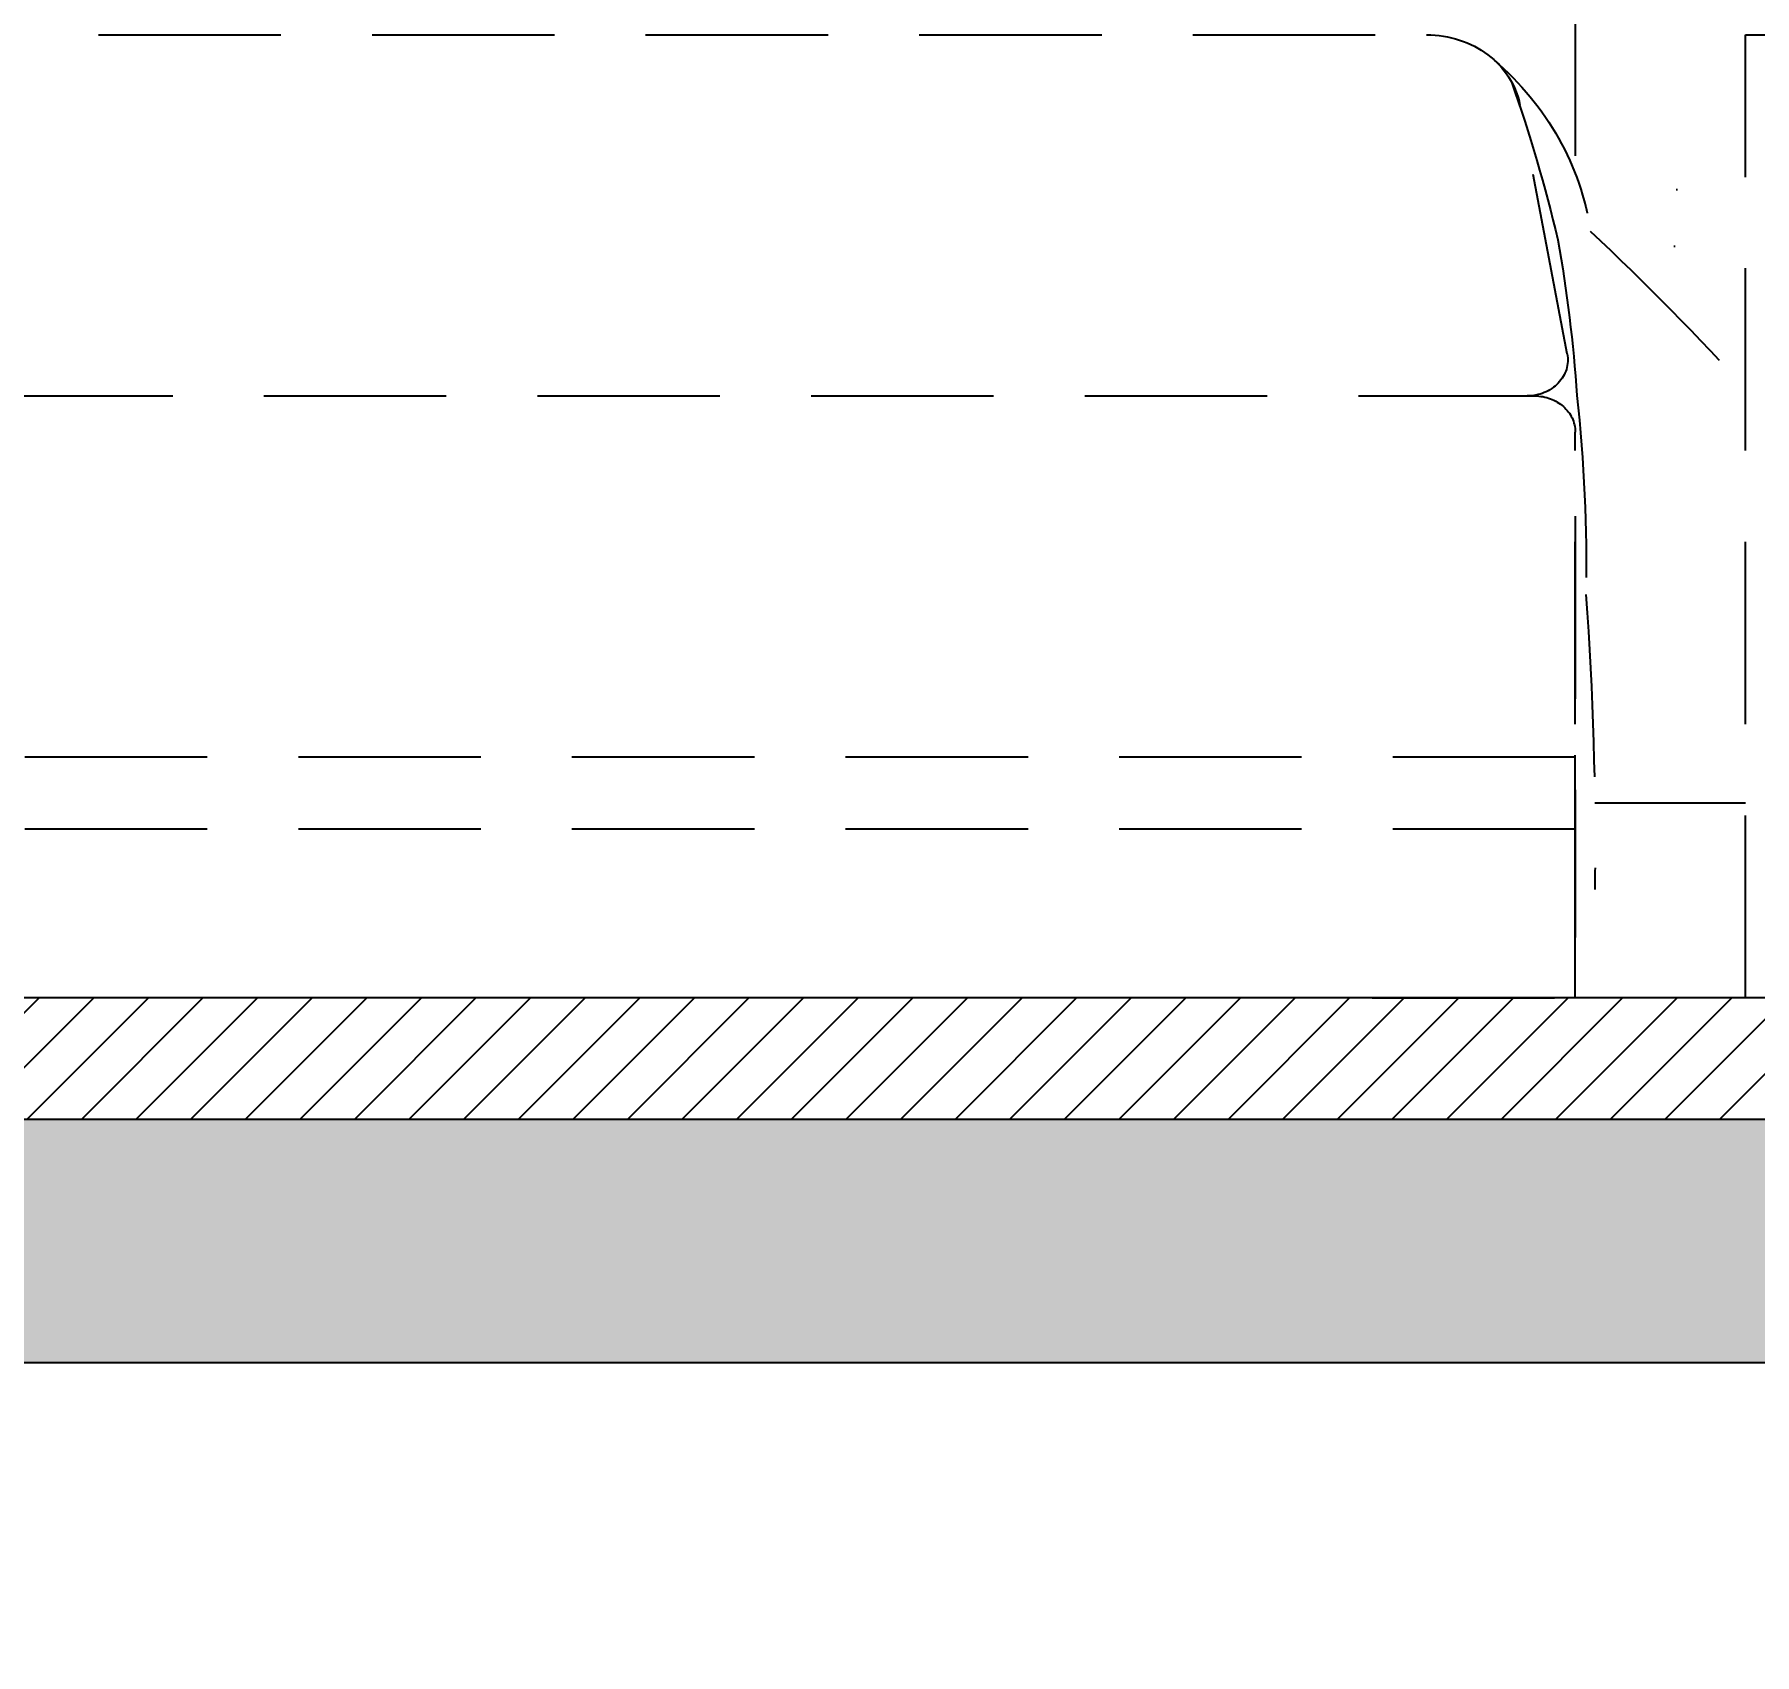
# Model space of a CAD drawing. Header units: millimetres. Extents: x 104198 to 1296755, y -81101 to 81453.
# Drawn here: x 591726 to 592433, y -26823 to -26157 of the extents above; entities that cross this region are included whole.
import ezdxf

# ---------------------------------------------------------------- set-up
doc = ezdxf.new("R2010")
doc.units = ezdxf.units.MM
doc.header["$PDMODE"] = 3
doc.linetypes.add('HIDDEN2', pattern=[0.1875, 0.125, -0.0625])
doc.layers.get('Defpoints').update_dxf_attribs({"color": 250})
doc.layers.add('0家具', color=51, linetype='Continuous')
doc.layers.add('D■02 地材填充', color=250, linetype='Continuous')
doc.styles.add('CCD_DIM', font='ARCHS.SHX')
doc.styles.add('尺寸标注', font='ARCHS.SHX', dxfattribs={"width": 0.8})
doc.styles.add('黑体', font='simhei.ttf', dxfattribs={"width": 0.7})
doc.dimstyles.new('海龍1：50', dxfattribs={"dimscale": 50, "dimtxt": 2, "dimasz": 1, "dimexe": 2, "dimexo": 2, "dimgap": 0.6, "dimtad": 1, "dimdec": 0, "dimrnd": 5, "dimdsep": 46, "dimtxsty": 'CCD_DIM', "dimblk": 'WS-cj', "dimcen": 1, "dimclrd": 44, "dimclre": 44, "dimclrt": 2, "dimadec": 0, "dimazin": 2, "dimtfac": 1, "dimtdec": 4, "dimtix": 1, "dimtmove": 2, "dimatfit": 3, "dimldrblk": 'CCD_Leader_Arrow', "dimfxl": 5, "dimfxlon": 1, "dimtolj": 1, "dimarcsym": 0})
doc.dimstyles.new('立面标注', dxfattribs={"dimtxt": 100, "dimasz": 35, "dimexe": 20, "dimexo": 100, "dimtad": 1, "dimdec": 0, "dimtxsty": '黑体', "dimblk": 'ARCHTICK', "dimcen": 80, "dimdle": 20, "dimclrd": 251, "dimclre": 251, "dimclrt": 256, "dimadec": 0, "dimazin": 0, "dimtfac": 1, "dimtdec": 0, "dimtix": 1, "dimtmove": 2, "dimatfit": 3, "dimldrblk": 'DOT', "dimfxl": 200, "dimfxlon": 1, "dimarcsym": 0})

# ---------------------------------------------------------------- blocks, each defined once
blk = doc.blocks.new('_ArchTick')
at = {"color": 2, "linetype": 'ByBlock', "const_width": 0.4}
blk.add_lwpolyline([(-0.5, -0.5), (0.5, 0.5)], dxfattribs=at)
blk = doc.blocks.new('*D170')
at = {"color": 44, "lineweight": -2, "transparency": 16777216}
for p, q in [((593490.32, -27165.66), (593490.32, -27515.66)), ((589810.34, -27171.17), (589810.34, -27515.66)), ((593490.32, -27415.66), (589810.34, -27415.66))]:
    blk.add_line(p, q, dxfattribs=at)
at = {"layer": 'Defpoints', "color": 0, "transparency": 16777216}
for p in [(593490.32, -26424.04), (589810.34, -27071.17), (589810.34, -27415.66)]:
    blk.add_point(p, dxfattribs=at)
at = {"color": 44, "lineweight": -2, "transparency": 16777216, "xscale": 50, "yscale": 50, "zscale": 50, "rotation": 180}
blk.add_blockref('_ArchTick', (589810.34, -27415.66), dxfattribs=at)
at = {"color": 44, "lineweight": -2, "transparency": 16777216, "xscale": 50, "yscale": 50, "zscale": 50}
blk.add_blockref('_ArchTick', (593490.32, -27415.66), dxfattribs=at)
at = {"color": 2, "transparency": 16777216, "insert": (591650.33, -27335.66), "char_height": 100, "attachment_point": 5, "style": '尺寸标注'}
blk.add_mtext('\\A1;3680', dxfattribs=at)
blk = doc.blocks.new('CCD_Leader_Arrow')
at = {"color": 50, "linetype": 'ByBlock'}
blk.add_line((0, 0), (-1, 0), dxfattribs=at)
for points in [[(-0.859, 0.668), (-0.597, 0.852), (-0.24, 0), (0, 0)], [(-0.859, -0.668), (-0.597, -0.852), (-0.24, 0), (0, 0)]]:
    blk.add_solid(points, dxfattribs=at)
blk = doc.blocks.new('WS-cj')
blk.add_hatch(color=2).paths.add_polyline_path([(0.588, 0.818), (-0.818, -0.588), (-0.588, -0.818), (0.818, 0.588)])
at = {"color": 2, "linetype": 'ByBlock', "lineweight": 0}
for p, q in [((-1.1, 0), (0, 0)), ((0, 0), (1.1, 0))]:
    blk.add_line(p, q, dxfattribs=at)
at = {"color": 2}
blk.add_lwpolyline([(0.588, 0.818), (-0.818, -0.588), (-0.588, -0.818), (0.818, 0.588)], close=True, dxfattribs=at)
blk = doc.blocks.new('*D171')
at = {"color": 44, "lineweight": -2, "transparency": 16777216}
for p, q in [((590510.34, -26915), (590510.34, -27265)), ((592890.32, -26915), (592890.32, -27265)), ((592890.32, -27165), (590510.34, -27165))]:
    blk.add_line(p, q, dxfattribs=at)
at = {"layer": 'Defpoints', "color": 0, "transparency": 16777216}
for p in [(592890.32, -26374.04), (590510.34, -26424.04), (590510.34, -27165)]:
    blk.add_point(p, dxfattribs=at)
at = {"color": 44, "lineweight": -2, "transparency": 16777216, "xscale": 50, "yscale": 50, "zscale": 50, "rotation": 180}
blk.add_blockref('_ArchTick', (590510.34, -27165), dxfattribs=at)
at = {"color": 44, "lineweight": -2, "transparency": 16777216, "xscale": 50, "yscale": 50, "zscale": 50}
blk.add_blockref('_ArchTick', (592890.32, -27165), dxfattribs=at)
at = {"color": 2, "transparency": 16777216, "insert": (591700.33, -27085), "char_height": 100, "attachment_point": 5, "style": '尺寸标注'}
blk.add_mtext('\\A1;2380', dxfattribs=at)
blk = doc.blocks.new('_Dot')
at = {"color": 2, "linetype": 'ByBlock', "lineweight": -2}
blk.add_line((-0.5, 0), (-1, 0), dxfattribs=at)
at = {"color": 2, "linetype": 'ByBlock', "const_width": 0.5}
blk.add_lwpolyline([(-0.25, 0, 1), (0.25, 0, 1)], format="xyb", close=True, dxfattribs=at)
blk = doc.blocks.new('hgfhdrht')
at = {"color": 250, "linetype": 'HIDDEN2', "ltscale": 600}
for p, q in [((592359.35, -30688.49, 0), (592359.35, -31223.73, 0)), ((591077.14, -31163.69), (592298.19, -31163.69)), ((591077.14, -31163.69), (592298.19, -31163.69)), ((591077.14, -31163.69), (592298.19, -31163.69)), ((591077.14, -31163.69), (592298.19, -31163.69)), ((591077.14, -31163.69), (592298.19, -31163.69)), ((591077.14, -31163.69), (592298.19, -31163.69)), ((591077.14, -31163.69), (592298.19, -31163.69)), ((591077.14, -31163.69), (592298.19, -31163.69)), ((591077.14, -31163.69), (592298.19, -31163.69)), ((591077.14, -31163.69), (592298.19, -31163.69)), ((591077.14, -31163.69), (592298.19, -31163.69)), ((591077.14, -31163.69), (592298.19, -31163.69)), ((592429.35, -31559.69), (592429.35, -31163.69)), ((592429.35, -31163.69), (592829.99, -31163.69)), ((592356.06, -31294.87), (592336.62, -31192.57)), ((592356.06, -31294.87), (592336.62, -31192.57)), ((592356.06, -31294.87), (592336.62, -31192.57)), ((592356.06, -31294.87), (592336.62, -31192.57)), ((592356.06, -31294.87), (592336.62, -31192.57)), ((592356.06, -31294.87), (592336.62, -31192.57)), ((592356.06, -31294.87), (592336.62, -31192.57)), ((592356.06, -31294.87), (592336.62, -31192.57)), ((592356.06, -31294.87), (592336.62, -31192.57)), ((592356.06, -31294.87), (592336.62, -31192.57)), ((592356.06, -31294.87), (592336.62, -31192.57)), ((592356.06, -31294.87), (592336.62, -31192.57)), ((591032.68, -31312.19), (592342.65, -31312.19)), ((591032.68, -31312.19), (592342.65, -31312.19)), ((591032.68, -31312.19), (592342.65, -31312.19)), ((591032.68, -31312.19), (592342.65, -31312.19)), ((591032.68, -31312.19), (592342.65, -31312.19)), ((591032.68, -31312.19), (592342.65, -31312.19)), ((591032.68, -31312.19), (592342.65, -31312.19)), ((591032.68, -31312.19), (592342.65, -31312.19)), ((591032.68, -31312.19), (592342.65, -31312.19)), ((592359.35, -31559.69), (592359.35, -31327.04)), ((592359.35, -31559.69), (592359.35, -31327.04)), ((592359.35, -31559.69), (592359.35, -31327.04)), ((592359.35, -31559.69), (592359.35, -31327.04)), ((592359.35, -31559.69), (592359.35, -31327.04)), ((592359.35, -31559.69), (592359.35, -31327.04)), ((592359.35, -31559.69), (592359.35, -31327.04)), ((592359.35, -31559.69), (592359.35, -31327.04)), ((592359.35, -31559.69), (592359.35, -31327.04)), ((592359.35, -31559.69), (592359.35, -31327.04)), ((592359.35, -31559.69), (592359.35, -31327.04)), ((592359.35, -31559.69), (592359.35, -31327.04)), ((592359.35, -31361.69), (592359.35, -31534.94)), ((592359.35, -31361.69), (592359.35, -31534.94)), ((592359.35, -31361.69), (592359.35, -31534.94)), ((592359.35, -31361.69), (592359.35, -31534.94)), ((592359.35, -31361.69), (592359.35, -31534.94)), ((592359.35, -31361.69), (592359.35, -31534.94)), ((592359.35, -31361.69), (592359.35, -31534.94)), ((592359.35, -31361.69), (592359.35, -31534.94)), ((592359.35, -31361.69), (592359.35, -31534.94)), ((592359.35, -31361.69), (592359.35, -31534.94)), ((592359.35, -31361.69), (592359.35, -31534.94)), ((592359.35, -31361.69), (592359.35, -31534.94)), ((592359.35, -31534.94), (592359.35, -31411.19)), ((592359.35, -31534.94), (592359.35, -31411.19)), ((592359.35, -31534.94), (592359.35, -31411.19)), ((592359.35, -31534.94), (592359.35, -31411.19)), ((592359.35, -31534.94), (592359.35, -31411.19)), ((592359.35, -31534.94), (592359.35, -31411.19)), ((592359.35, -31534.94), (592359.35, -31411.19)), ((592359.35, -31534.94), (592359.35, -31411.19)), ((592359.35, -31534.94), (592359.35, -31411.19)), ((592359.35, -31534.94), (592359.35, -31411.19)), ((592359.35, -31534.94), (592359.35, -31411.19)), ((592359.35, -31534.94), (592359.35, -31411.19)), ((592359.35, -31460.69), (591015.98, -31460.69)), ((592359.35, -31460.69), (591015.98, -31460.69)), ((592359.35, -31460.69), (591015.98, -31460.69)), ((592359.35, -31460.69), (591015.98, -31460.69)), ((592359.35, -31460.69), (591015.98, -31460.69)), ((592359.35, -31460.69), (591015.98, -31460.69)), ((592359.35, -31460.69), (591015.98, -31460.69)), ((592359.35, -31460.69), (591015.98, -31460.69)), ((592359.35, -31460.69), (591015.98, -31460.69)), ((592359.35, -31460.69), (591015.98, -31460.69)), ((592359.35, -31460.69), (591015.98, -31460.69)), ((592359.35, -31490.39), (591015.98, -31490.39)), ((592359.35, -31490.39), (591015.98, -31490.39)), ((592359.35, -31490.39), (591015.98, -31490.39)), ((592359.35, -31490.39), (591015.98, -31490.39)), ((592359.35, -31490.39), (591015.98, -31490.39)), ((592359.35, -31490.39), (591015.98, -31490.39)), ((592359.35, -31490.39), (591015.98, -31490.39)), ((592359.35, -31490.39), (591015.98, -31490.39)), ((592359.35, -31490.39), (591015.98, -31490.39)), ((592359.35, -31490.39), (591015.98, -31490.39)), ((592359.35, -31490.39), (591015.98, -31490.39)), ((592359.35, -31490.39), (591015.98, -31490.39)), ((592275.82, -31559.69), (592359.35, -31559.69)), ((592275.82, -31559.69), (592359.35, -31559.69)), ((592275.82, -31559.69), (592359.35, -31559.69)), ((592275.82, -31559.69), (592359.35, -31559.69)), ((592275.82, -31559.69), (592359.35, -31559.69)), ((592275.82, -31559.69), (592359.35, -31559.69)), ((592275.82, -31559.69), (592359.35, -31559.69)), ((592275.82, -31559.69), (592359.35, -31559.69)), ((592275.82, -31559.69), (592359.35, -31559.69)), ((592275.82, -31559.69), (592359.35, -31559.69)), ((592275.82, -31559.69), (592359.35, -31559.69)), ((592275.82, -31559.69), (592359.35, -31559.69)), ((592445.19, -31559.69), (592429.35, -31559.69))]:
    blk.add_line(p, q, dxfattribs=at)
at = {"color": 250, "linetype": 'HIDDEN2', "ltscale": 600, "extrusion": (0, 0, -1)}
for centre, major_axis, ratio, start_param, end_param in [((592298.19, -31198.34, 0), (-38.98, 0), 0.888889, 1.570796, 2.97425), ((592298.19, -31198.34, 0), (-38.98, 0), 0.888889, 1.570796, 2.97425), ((592298.19, -31198.34, 0), (-38.98, 0), 0.888889, 1.570796, 2.97425), ((592298.19, -31198.34, 0), (-38.98, 0), 0.888889, 1.570796, 2.97425), ((592298.19, -31198.34, 0), (-38.98, 0), 0.888889, 1.570796, 2.97425), ((592298.19, -31198.34, 0), (-38.98, 0), 0.888889, 1.570796, 2.97425), ((592298.19, -31198.34, 0), (-38.98, 0), 0.888889, 1.570796, 2.97425), ((592298.19, -31198.34, 0), (-38.98, 0), 0.888889, 1.570796, 2.97425), ((592298.19, -31198.34, 0), (-38.98, 0), 0.888889, 1.570796, 2.97425), ((592298.19, -31198.34, 0), (-38.98, 0), 0.888889, 1.570796, 2.97425), ((592298.19, -31198.34, 0), (-38.98, 0), 0.888889, 1.570796, 2.97425), ((592298.19, -31198.34, 0), (-38.98, 0), 0.888889, 1.570796, 2.97425), ((592232.76, -31259.45), (133.87, 0), 0.888889, -0.799935, -0.126848), ((592232.76, -31259.45), (133.87, 0), 0.888889, -0.799935, -0.126848), ((592232.76, -31259.45), (133.87, 0), 0.888889, -0.799935, -0.126848), ((592232.76, -31259.45), (133.87, 0), 0.888889, -0.799935, -0.126848), ((592232.76, -31259.45), (133.87, 0), 0.888889, -0.799935, -0.126848), ((592232.76, -31259.45), (133.87, 0), 0.888889, -0.799935, -0.126848), ((592232.76, -31259.45), (133.87, 0), 0.888889, -0.799935, -0.126848), ((592232.76, -31259.45), (133.87, 0), 0.888889, -0.799935, -0.126848), ((592232.76, -31259.45), (133.87, 0), 0.888889, -0.799935, -0.126848), ((592232.76, -31259.45), (133.87, 0), 0.888889, -0.799935, -0.126848), ((592232.76, -31259.45), (133.87, 0), 0.888889, -0.799935, -0.126848), ((592232.76, -31259.45), (133.87, 0), 0.888889, -0.799935, -0.126848), ((591549.23, -31399.34, 0), (820.84, 0), 0.888889, -0.300886, -0.209015), ((591549.23, -31399.34, 0), (820.84, 0), 0.888889, -0.300886, -0.209015), ((591549.23, -31399.34, 0), (820.84, 0), 0.888889, -0.300886, -0.209015), ((591549.23, -31399.34, 0), (820.84, 0), 0.888889, -0.300886, -0.209015), ((591549.23, -31399.34, 0), (820.84, 0), 0.888889, -0.300886, -0.209015), ((591549.23, -31399.34, 0), (820.84, 0), 0.888889, -0.300886, -0.209015), ((591549.23, -31399.34, 0), (820.84, 0), 0.888889, -0.300886, -0.209015), ((591549.23, -31399.34, 0), (820.84, 0), 0.888889, -0.300886, -0.209015), ((591549.23, -31399.34, 0), (820.84, 0), 0.888889, -0.300886, -0.209015), ((591549.23, -31399.34, 0), (820.84, 0), 0.888889, -0.300886, -0.209015), ((591549.23, -31399.34, 0), (820.84, 0), 0.888889, -0.300886, -0.209015), ((591549.23, -31399.34, 0), (820.84, 0), 0.888889, -0.300886, -0.209015), ((591601.92, -31352.87, 0), (759.51, 0), 0.888889, -0.156049, -0.06054), ((591601.92, -31352.87, 0), (759.51, 0), 0.888889, -0.156049, -0.06054), ((591601.92, -31352.87, 0), (759.51, 0), 0.888889, -0.156049, -0.06054), ((591601.92, -31352.87, 0), (759.51, 0), 0.888889, -0.156049, -0.06054), ((591601.92, -31352.87, 0), (759.51, 0), 0.888889, -0.156049, -0.06054), ((591601.92, -31352.87, 0), (759.51, 0), 0.888889, -0.156049, -0.06054), ((591601.92, -31352.87, 0), (759.51, 0), 0.888889, -0.156049, -0.06054), ((591601.92, -31352.87, 0), (759.51, 0), 0.888889, -0.156049, -0.06054), ((591601.92, -31352.87, 0), (759.51, 0), 0.888889, -0.156049, -0.06054), ((591601.92, -31352.87, 0), (759.51, 0), 0.888889, -0.156049, -0.06054), ((591601.92, -31352.87, 0), (759.51, 0), 0.888889, -0.156049, -0.06054), ((591601.92, -31352.87, 0), (759.51, 0), 0.888889, -0.156049, -0.06054), ((591781.12, -31812.74), (-786.69, 627.81), 0.807739, 1.67261, 1.76514), ((591781.12, -31812.74), (-786.69, 627.81), 0.807739, 1.67261, 1.76514), ((591781.12, -31812.74), (-786.69, 627.81), 0.807739, 1.67261, 1.76514), ((591781.12, -31812.74), (-786.69, 627.81), 0.807739, 1.67261, 1.76514), ((591781.12, -31812.74), (-786.69, 627.81), 0.807739, 1.67261, 1.76514), ((591781.12, -31812.74), (-786.69, 627.81), 0.807739, 1.67261, 1.76514), ((592339.59, -31297.34, 0), (16.71, 0), 0.888889, -0.167343, 1.570796), ((592339.59, -31297.34, 0), (16.71, 0), 0.888889, -0.167343, 1.570796), ((592339.59, -31297.34, 0), (16.71, 0), 0.888889, -0.167343, 1.570796), ((592339.59, -31297.34, 0), (16.71, 0), 0.888889, -0.167343, 1.570796), ((592339.59, -31297.34, 0), (16.71, 0), 0.888889, -0.167343, 1.570796), ((592339.59, -31297.34, 0), (16.71, 0), 0.888889, -0.167343, 1.570796), ((592339.59, -31297.34, 0), (16.71, 0), 0.888889, -0.167343, 1.570796), ((592339.59, -31297.34, 0), (16.71, 0), 0.888889, -0.167343, 1.570796), ((592339.59, -31297.34, 0), (16.71, 0), 0.888889, -0.167343, 1.570796), ((592339.59, -31297.34, 0), (16.71, 0), 0.888889, -0.167343, 1.570796), ((592339.59, -31297.34, 0), (16.71, 0), 0.888889, -0.167343, 1.570796), ((592339.59, -31297.34, 0), (16.71, 0), 0.888889, -0.167343, 1.570796), ((592342.65, -31327.04, 0), (16.71, 0), 0.888889, -1.570796, 0), ((592342.65, -31327.04, 0), (16.71, 0), 0.888889, -1.570796, 0), ((592342.65, -31327.04, 0), (16.71, 0), 0.888889, -1.570796, 0), ((592342.65, -31327.04, 0), (16.71, 0), 0.888889, -1.570796, 0), ((592342.65, -31327.04, 0), (16.71, 0), 0.888889, -1.570796, 0), ((592342.65, -31327.04, 0), (16.71, 0), 0.888889, -1.570796, 0), ((592342.65, -31327.04, 0), (16.71, 0), 0.888889, -1.570796, 0), ((592342.65, -31327.04, 0), (16.71, 0), 0.888889, -1.570796, 0), ((592342.65, -31327.04, 0), (16.71, 0), 0.888889, -1.570796, 0), ((592342.65, -31327.04, 0), (16.71, 0), 0.888889, -1.570796, 0), ((592342.65, -31327.04, 0), (16.71, 0), 0.888889, -1.570796, 0), ((592342.65, -31327.04, 0), (16.71, 0), 0.888889, -1.570796, 0), ((591526.66, -31382.87, 0), (-837.19, 0), 0.888889, 3.046236, 3.156351), ((591526.66, -31382.87, 0), (-837.19, 0), 0.888889, 3.046236, 3.156351), ((591526.66, -31382.87, 0), (-837.19, 0), 0.888889, 3.046236, 3.156351), ((591526.66, -31382.87, 0), (-837.19, 0), 0.888889, 3.046236, 3.156351), ((591526.66, -31382.87, 0), (-837.19, 0), 0.888889, 3.046236, 3.156351), ((591526.66, -31382.87, 0), (-837.19, 0), 0.888889, 3.046236, 3.156351), ((591526.66, -31382.87, 0), (-837.19, 0), 0.888889, 3.046236, 3.156351), ((591526.66, -31382.87, 0), (-837.19, 0), 0.888889, 3.046236, 3.156351), ((591526.66, -31382.87, 0), (-837.19, 0), 0.888889, 3.046236, 3.156351), ((591526.66, -31382.87, 0), (-837.19, 0), 0.888889, 3.046236, 3.156351), ((591526.66, -31382.87, 0), (-837.19, 0), 0.888889, 3.046236, 3.156351), ((591526.66, -31382.87, 0), (-837.19, 0), 0.888889, 3.046236, 3.156351), ((590531.13, -31498.18, 0), (1836.38, 0), 0.888889, -0.063955, 0.010389), ((590531.13, -31498.18, 0), (1836.38, 0), 0.888889, -0.063955, 0.010389), ((590531.13, -31498.18, 0), (1836.38, 0), 0.888889, -0.063955, 0.010389), ((590531.13, -31498.18, 0), (1836.38, 0), 0.888889, -0.063955, 0.010389), ((590531.13, -31498.18, 0), (1836.38, 0), 0.888889, -0.063955, 0.010389), ((590531.13, -31498.18, 0), (1836.38, 0), 0.888889, -0.063955, 0.010389), ((590531.13, -31498.18, 0), (1836.38, 0), 0.888889, -0.063955, 0.010389), ((590531.13, -31498.18, 0), (1836.38, 0), 0.888889, -0.063955, 0.010389), ((590531.13, -31498.18, 0), (1836.38, 0), 0.888889, -0.063955, 0.010389), ((590531.13, -31498.18, 0), (1836.38, 0), 0.888889, -0.063955, 0.010389), ((590531.13, -31498.18, 0), (1836.38, 0), 0.888889, -0.063955, 0.010389), ((590531.13, -31498.18, 0), (1836.38, 0), 0.888889, -0.063955, 0.010389)]:
    blk.add_ellipse(centre, major_axis=major_axis, ratio=ratio, start_param=start_param, end_param=end_param, dxfattribs=at)

msp = doc.modelspace()

# ---------------------------------------------------------------- hatches: boundary and pattern name
h = msp.add_hatch(color=252)
h.dxf.hatch_style = 1
h.paths.add_polyline_path([(593630.32, -26603.46), (593490.32, -26603.46), (589530.34, -26603.46), (589530.34, -26703.46), (593630.32, -26703.46)])
h.paths.add_polyline_path([(590510.34, -26293.46), (589810.34, -26293.46), (589810.34, -26053.46), (589810.34, -26013.46), (589810.34, -25903.46), (589530.34, -25903.46), (589530.34, -26373.46), (590390.34, -26373.46), (590390.34, -26603.46), (590510.34, -26603.46)])
h.paths.add_polyline_path([(589810.34, -23853.46), (589530.34, -23853.46), (589530.34, -24253.46), (589810.34, -24253.46)])
h.paths.add_polyline_path([(590510.34, -23853.46), (589810.34, -23853.46), (589810.34, -24253.46), (590510.34, -24253.46)])
h.paths.add_polyline_path([(593630.32, -23753.46), (589530.34, -23753.46), (589530.34, -23853.46), (593630.32, -23853.46)])
h.paths.add_polyline_path([(593630.32, -23853.46), (593490.32, -23853.46), (593490.32, -24153.46), (593490.32, -26603.46), (593630.32, -26603.46)])
h = msp.add_hatch()
h.set_pattern_fill('AR-SAND', color=8, scale=3, style=0)
h.set_pattern_definition([(37.5, (589810.34, -26553.46), (-4.8, 146.824), [0, -115.824, 0, -129.54, 0, -123.825]), (7.5, (589810.34, -26553.46), (134.857, 215.048), [0, -62.484, 0, -104.394, 0, -40.005]), (327.5, (589716.61, -26553.46), (237.2977, 0.431), [0, -38.1, 0, -137.16, 0, -179.07]), (317.5, (589716.61, -26553.46), (229.067, 66.879), [0, -19.05, 0, -89.916, 0, -102.87])])
h.paths.add_polyline_path([(592890.32, -24213.46), (590510.34, -24213.46), (590510.34, -24303.46), (590480.34, -24303.46), (590480.34, -24333.46), (589990.34, -24333.46), (589990.34, -24253.46), (589810.34, -24253.46), (589810.34, -25883.46), (589820.34, -25883.46), (589830.34, -25893.46), (589830.34, -25923.46), (589810.34, -25923.46), (589810.34, -26013.46), (590510.34, -26013.46), (590510.34, -26473.46), (590537.6, -26473.46), (590537.6, -26134.3), (590725.23, -26134.3), (590725.23, -25864.93), (590534.15, -25864.93), (590534.15, -25635.34), (590958.16, -25635.34), (590958.16, -25647.46), (590958.16, -25864.77), (590771.34, -25864.77), (590771.34, -26134.15), (590961.16, -26134.15), (590961.16, -26286.61), (591006.58, -26215.22), (591006.58, -25635.01), (592364.4, -25635.01), (592364.4, -26203.04), (592370.33, -26237.04), (592425.23, -26286.2), (592425.23, -26142.88), (592611.84, -26142.88), (592611.84, -25856.77), (592419.5, -25856.77), (592419.5, -25633.84), (592836.24, -25633.84), (592836.24, -25853.76), (592643.7, -25853.76), (592643.7, -26142.74), (592829.99, -26142.74), (592829.99, -26157.46), (592829.99, -26553.46), (592890.32, -26553.46)])
h.paths.add_polyline_path([(592224.31, -24810.28), (592224.31, -25396.64), (591149.31, -25396.64), (591149.31, -24810.28)], flags=16)
at = {"layer": 'D■02 地材填充'}
h = msp.add_hatch(dxfattribs=at)
h.set_pattern_fill('ANSI31', color=256, scale=5, angle=180, style=0)
h.set_pattern_definition([(225, (590510.338, -26603.462), (11.22532, -11.22532), [])])
h.paths.add_polyline_path([(590510.34, -26603.46), (593490.32, -26603.46), (593490.32, -26553.46), (590510.34, -26553.46)])

# ---------------------------------------------------------------- linework, layer by layer
at = {"color": 2}
for p, q in [((592429.35, -26473.46), (592367.39, -26473.46)), ((593490.32, -26553.46), (590510.34, -26553.46))]:
    msp.add_line(p, q, dxfattribs=at)
at = {"color": 252}
msp.add_lwpolyline([(589530.34, -26703.46), (593630.32, -26703.46), (593630.32, -26603.46), (589530.34, -26603.46)], close=True, dxfattribs=at)

# ---------------------------------------------------------------- block references
at = {"color": 2}
msp.add_blockref('hgfhdrht', (0, 5006.23), dxfattribs=at)

# ---------------------------------------------------------------- dimensions: what is measured, and where the dimension line sits
for base, p1, p2, picture, middle in [((590510.34, -27165), (592890.32, -26374.04), (590510.34, -26424.04), '*D171', (591700.33, -27085)), ((589810.34, -27415.66), (593490.32, -26424.04), (589810.34, -27071.17), '*D170', (591650.33, -27335.66))]:
    dim = msp.add_linear_dim(base=base, p1=p1, p2=p2, dimstyle='海龍1：50', override={"dimtxsty": '尺寸标注', "dimblk1": 'ArchTick', "dimblk2": 'ArchTick', "dimsah": 1})
    dim.commit()
    dim.dimension.update_dxf_attribs({"geometry": picture, "text_midpoint": middle})

# ---------------------------------------------------------------- leaders
at = {"layer": '0家具', "color": 51}
msp.add_leader([(591689.44, -26511.4), (591689.44, -23491.59), (592799.65, -23491.59)], dimstyle='立面标注', dxfattribs=at)

doc.saveas('drawing.dxf')
